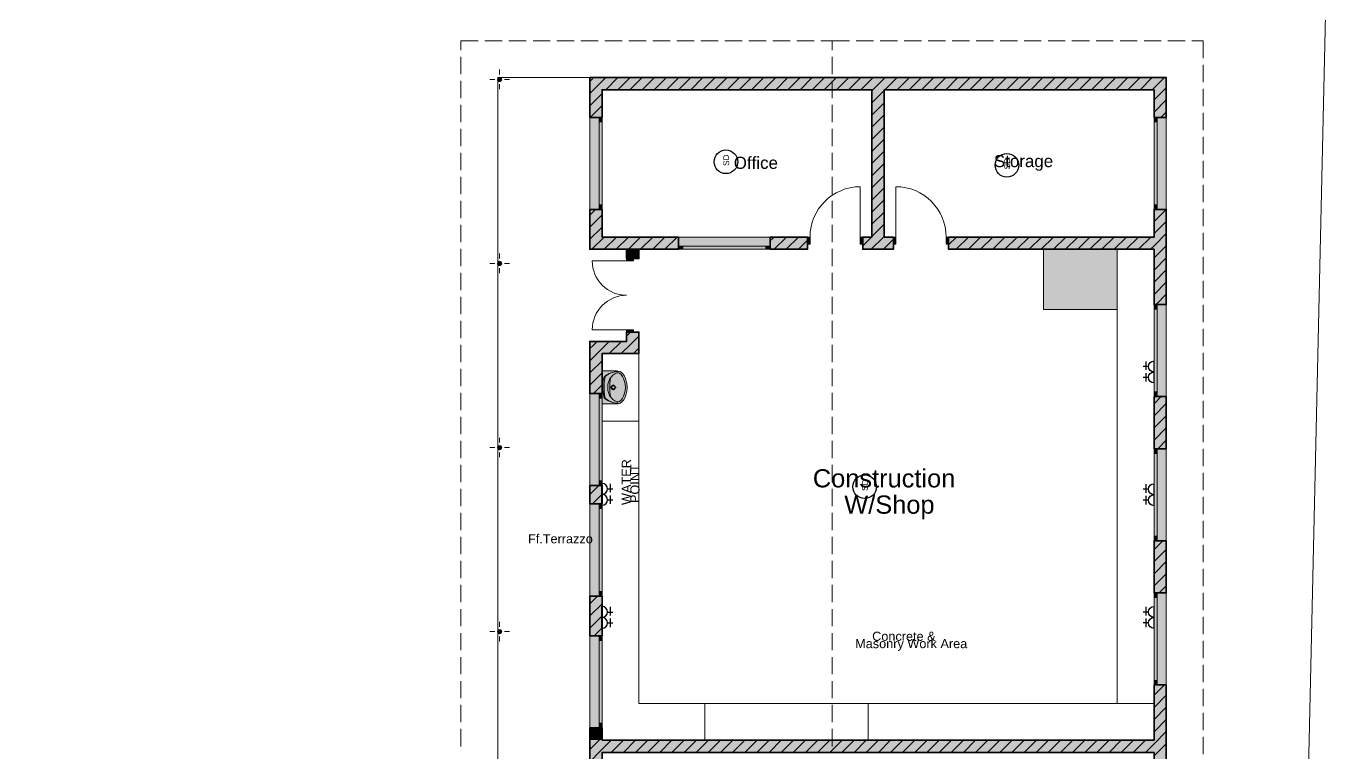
# Model space of a CAD drawing. Header units: millimetres. Extents: x -434067 to 834715, y -524312 to 693139.
# Drawn here: x 222497 to 243894, y 284863 to 296702 of the extents above; entities that cross this region are included whole.
import ezdxf

# ---------------------------------------------------------------- set-up
doc = ezdxf.new("R2010")
doc.units = ezdxf.units.MM
doc.layers.get('0').update_dxf_attribs({"color": 120})
doc.layers.add('Labels', color=7, linetype='Continuous')
doc.layers.add('PDF_2D Drafting - General', color=7, linetype='Continuous')
for name, color, linetype, true_color in [('PDF_Geometry', 7, 'Continuous', 0xff6600), ('PDF_Interior$-$Furniture$', 7, 'Continuous', 0x6a6a6a), ('PDF_Shell - Roof', 7, 'Continuous', 0xbf8080), ('PDF_Structural - Bearing', 7, 'Continuous', 0xffffff)]:
    doc.layers.add(name, color=color, linetype=linetype, true_color=true_color)
doc.styles.add('PDF Arial-BoldMT', font='arial.ttf')
doc.styles.add('PDF ArialMT', font='arial.ttf')
doc.styles.get("Standard").update_dxf_attribs({"font": 'arial.ttf'})

# ---------------------------------------------------------------- blocks, each defined once
blk = doc.blocks.new('SCKT')
at = {"layer": 'PDF_Geometry', "color": 1, "lineweight": 25}
for points in [[(-4, -604), (-4, 597)], [(298, 295), (594, 295)], [(446, 570), (446, 110)], [(298, -303), (594, -303)], [(399, -123), (399, -123)], [(446, -59), (446, -525)]]:
    blk.add_lwpolyline(points, dxfattribs=at)
blk.add_lwpolyline([(0, -598, 1), (0, 0, 1), (0, 598)], format="xyb", dxfattribs=at)
blk = doc.blocks.new('SD')
blk.add_circle((-8, 5), 100)
at = {"insert": (-43, 28), "char_height": 50, "attachment_point": 1}
blk.add_mtext_dynamic_manual_height_columns('SD', width=168.26, gutter_width=12.5, heights=[2.5], dxfattribs=at)

msp = doc.modelspace()

# ---------------------------------------------------------------- hatches: boundary and pattern name
at = {"layer": 'PDF_Interior$-$Furniture$', "true_color": 0xffffff, "transparency": 33554559}
msp.add_hatch(color=7, dxfattribs=at).paths.add_polyline_path([(232112, 291087), (231884, 291087), (231884, 290547), (232112, 290547), (232128, 290547), (232144, 290549), (232160, 290553), (232175, 290559), (232189, 290567), (232202, 290576), (232215, 290586), (232225, 290598), (232238, 290616), (232249, 290634), (232257, 290653), (232266, 290673), (232272, 290693), (232279, 290714), (232284, 290735), (232288, 290756), (232291, 290777), (232293, 290798), (232294, 290817), (232293, 290836), (232291, 290857), (232288, 290878), (232284, 290899), (232279, 290920), (232274, 290938), (232266, 290961), (232257, 290981), (232249, 291000), (232238, 291018), (232225, 291036), (232215, 291048), (232202, 291058), (232189, 291067), (232175, 291075), (232160, 291081), (232144, 291085), (232128, 291087), (232120, 291087)])
at = {"layer": 'PDF_Structural - Bearing', "true_color": 0xdad1ae, "transparency": 33554559}
for points in [[(230184, 295836), (230193, 295858), (230214, 295866), (230235, 295858), (230244, 295836), (230235, 295815), (230214, 295806), (230193, 295815)], [(230184, 292837), (230193, 292858), (230214, 292867), (230235, 292858), (230244, 292837), (230235, 292816), (230214, 292807), (230193, 292816)], [(230184, 289837), (230193, 289858), (230214, 289867), (230235, 289858), (230244, 289837), (230235, 289816), (230214, 289807), (230193, 289816)], [(230184, 286837), (230193, 286859), (230214, 286867), (230235, 286859), (230244, 286837), (230235, 286816), (230214, 286807), (230193, 286816)]]:
    msp.add_hatch(color=9, dxfattribs=at).paths.add_polyline_path(points)
at = {"layer": 'PDF_Structural - Bearing', "transparency": 33554559}
for color, points in [(7, [(231884, 295666), (231884, 295216), (231834, 295216), (231684, 295216), (231684, 295866)]), (7, [(241083, 295866), (241083, 295216), (240933, 295216), (240883, 295216), (240883, 295666)]), (256, [(231884, 293717), (231834, 293717), (231684, 293717), (231684, 295216), (231834, 295216), (231884, 295216)]), (256, [(240883, 293717), (240883, 295216), (240933, 295216), (241083, 295216), (241083, 293717), (240933, 293717)]), (7, [(231684, 293067), (231684, 293717), (231834, 293717), (231884, 293717), (231884, 293267)]), (7, [(240883, 292167), (240883, 293717), (240933, 293717), (241083, 293717), (241083, 292167), (240933, 292167)]), (7, [(231684, 293067), (231884, 293267), (233128, 293267), (233128, 293117), (233128, 293067)]), (256, [(233128, 293067), (233128, 293117), (233128, 293267), (234627, 293267), (234627, 293117), (234627, 293067)]), (7, [(234627, 293117), (234627, 293267), (235234, 293267), (235234, 293152), (235234, 293067), (234627, 293067)]), (7, [(236133, 293267), (236633, 293267), (236633, 293152), (236633, 293067), (236133, 293067), (236133, 293152)]), (7, [(237533, 293267), (240883, 293267), (240883, 293067), (237533, 293067), (237533, 293152)]), (7, [(232484, 293067), (232484, 292917), (232399, 292917), (232284, 292917), (232284, 293067)]), (256, [(240883, 290667), (240883, 292167), (240933, 292167), (241083, 292167), (241083, 290667), (240933, 290667)]), (7, [(232399, 291717), (232484, 291717), (232484, 291367), (232284, 291567), (232284, 291717)]), (7, [(231884, 291367), (231884, 290717), (231834, 290717), (231684, 290717), (231684, 291567)]), (256, [(231884, 289217), (231834, 289217), (231684, 289217), (231684, 290717), (231834, 290717), (231884, 290717)]), (7, [(240883, 289817), (240883, 290667), (240933, 290667), (241083, 290667), (241083, 289817), (240933, 289817)]), (256, [(240883, 288317), (240883, 289817), (240933, 289817), (241083, 289817), (241083, 288317), (240933, 288317)]), (7, [(231834, 289217), (231884, 289217), (231884, 288917), (231834, 288917), (231684, 288917), (231684, 289217)]), (256, [(231884, 287417), (231834, 287417), (231684, 287417), (231684, 288917), (231834, 288917), (231884, 288917)]), (7, [(240883, 287467), (240883, 288317), (240933, 288317), (241083, 288317), (241083, 287467), (240933, 287467)]), (7, [(231834, 287417), (231884, 287417), (231884, 286767), (231834, 286767), (231684, 286767), (231684, 287417)]), (256, [(240883, 285967), (240883, 287467), (240933, 287467), (241083, 287467), (241083, 285967), (240933, 285967)]), (256, [(231884, 285268), (231834, 285268), (231684, 285268), (231684, 286767), (231834, 286767), (231884, 286767)]), (7, [(240883, 283968), (240883, 285967), (240933, 285967), (241083, 285967), (241083, 283968), (240933, 283968)]), (7, [(231684, 285068), (231684, 285268), (231834, 285268), (231884, 285268), (231884, 285068)]), (7, [(231884, 284868), (231884, 282518), (231834, 282518), (231684, 282518), (231684, 285068)])]:
    msp.add_hatch(color=color, dxfattribs=at).paths.add_polyline_path(points)

# ---------------------------------------------------------------- linework, layer by layer
at = {"layer": 'PDF_2D Drafting - General', "color": 8, "lineweight": 15, "true_color": 0x7f7f7f}
for points in [[(142093, 226003), (142712, 308394), (243894, 306536), (242082, 226003)], [(231684, 295866), (230184, 295866), (230184, 263470), (228984, 263470), (228984, 260670)], [(240283, 285667), (240283, 293067)], [(232485, 291367), (232485, 285667), (240883, 285667)], [(232485, 290267), (231885, 290267)], [(233559, 285667), (233559, 285068)], [(236223, 285068), (236223, 285667)]]:
    msp.add_lwpolyline(points, dxfattribs=at)
at = {"layer": 'PDF_Interior$-$Furniture$', "color": 104, "lineweight": 20, "true_color": 0x029e21}
msp.add_lwpolyline([(240283, 292087), (239083, 292087), (239083, 293067), (240283, 293067)], close=True, dxfattribs=at)
at = {"layer": 'PDF_Interior$-$Furniture$', "lineweight": 20}
for points in [[(232112, 291087), (231884, 291087), (231884, 290547), (232112, 290547)], [(231884, 290732), (231884, 290902)], [(232022, 290817), (232051, 290817)], [(232067, 290834), (232067, 290863)], [(232067, 290772), (232067, 290800)], [(232084, 290817), (232113, 290817)]]:
    msp.add_lwpolyline(points, dxfattribs=at)
for points in [[(231895, 290812, 0.05598), (231912, 290662, 0.170019), (231927, 290638, 0.172966), (232144, 290561, -0.182436), (231942, 290637, -0.177971), (231927, 290665, -0.033286), (231916, 290817, -0.032504), (231927, 290969, -0.177312), (231942, 290997, -0.183139), (232142, 291073, 0.17315), (231927, 290996, 0.163784), (231911, 290971, 0.054738), (231895, 290823)], [(232126, 291054, 0.15699), (232013, 290960, 0.136829), (231978, 290836, 0.018208), (231979, 290817, 0.018208), (231978, 290798, 0.136828), (232013, 290674, 0.15699), (232126, 290580)], [(232118, 290547, 0.227503), (232225, 290598, 0.049742), (232249, 290634, 0.097126), (232293, 290798, 0.018673), (232294, 290817, 0.018671), (232293, 290836, 0.097124), (232249, 291000, 0.049721), (232225, 291036, 0.227505), (232118, 291087)], [(232132, 290580, 0.218102), (232193, 290608, 0.129576), (232255, 290743, 0.060415), (232264, 290817, 0.060418), (232255, 290891, 0.129569), (232193, 291026, 0.218079), (232132, 291054)], [(232021, 290968, 0.039067), (232010, 290817, 0.038244), (232021, 290666)]]:
    msp.add_lwpolyline(points, format="xyb", dxfattribs=at)
for radius in [34.8, 25.1]:
    msp.add_circle((232067, 290817), radius, dxfattribs=at)
for points in [[(232112, 291087), (232114, 291087), (232116, 291087), (232118, 291087)], [(232126, 291054), (232128, 291054), (232130, 291054), (232132, 291054)], [(232142, 291073), (232144, 291073), (232146, 291073), (232147, 291073)], [(232144, 291073), (232145, 291073), (232146, 291073), (232147, 291073)], [(231895, 290817), (231895, 290819), (231895, 290821), (231895, 290823)], [(231895, 290812), (231895, 290814), (231895, 290815), (231895, 290817)], [(232132, 290580), (232130, 290580), (232128, 290580), (232126, 290580)], [(232118, 290547), (232116, 290547), (232114, 290547), (232112, 290547)], [(232148, 290561), (232146, 290561), (232144, 290561), (232142, 290561)], [(232148, 290561), (232146, 290561), (232145, 290561), (232144, 290561)]]:
    msp.add_open_spline(points, degree=3, dxfattribs=at)
at = {"layer": 'PDF_Interior$-$Furniture$', "color": 7, "lineweight": 0, "true_color": 0xffffff, "transparency": 33554559}
msp.add_solid([(240283, 292087), (239083, 292087), (240283, 293067), (239083, 293067)], dxfattribs=at)
at = {"layer": 'PDF_Shell - Roof', "lineweight": 13}
for points in [[(229584, 296311), (229584, 296466), (229866, 296466)], [(229975, 296466), (230257, 296466)], [(230366, 296466), (230649, 296466)], [(230758, 296466), (231040, 296466)], [(231149, 296466), (231431, 296466)], [(231540, 296466), (231822, 296466)], [(231931, 296466), (232213, 296466)], [(232322, 296466), (232605, 296466)], [(232714, 296466), (232996, 296466)], [(233105, 296466), (233387, 296466)], [(233496, 296466), (233778, 296466)], [(233887, 296466), (234169, 296466)], [(234278, 296466), (234560, 296466)], [(234670, 296466), (234952, 296466)], [(235061, 296466), (235343, 296466)], [(235634, 296311), (235634, 296466), (235452, 296466)], [(235634, 296466), (235916, 296466)], [(236025, 296466), (236307, 296466)], [(236416, 296466), (236698, 296466)], [(236807, 296466), (237089, 296466)], [(237198, 296466), (237481, 296466)], [(237590, 296466), (237872, 296466)], [(237981, 296466), (238263, 296466)], [(238372, 296466), (238654, 296466)], [(238763, 296466), (239045, 296466)], [(239154, 296466), (239436, 296466)], [(239545, 296466), (239828, 296466)], [(239937, 296466), (240219, 296466)], [(240328, 296466), (240610, 296466)], [(240719, 296466), (241001, 296466)], [(241110, 296466), (241392, 296466)], [(241501, 296466), (241683, 296466), (241683, 296184)], [(229584, 295920), (229584, 296203)], [(235634, 295920), (235634, 296203)], [(241683, 296075), (241683, 295793)], [(229584, 295529), (229584, 295811)], [(235634, 295529), (235634, 295811)], [(241683, 295684), (241683, 295402)], [(229584, 295138), (229584, 295420)], [(235634, 295138), (235634, 295420)], [(241683, 295293), (241683, 295011)], [(229584, 294747), (229584, 295029)], [(235634, 294747), (235634, 295029)], [(241683, 294902), (241683, 294619)], [(229584, 294356), (229584, 294638)], [(235634, 294356), (235634, 294638)], [(241683, 294511), (241683, 294228)], [(229584, 293964), (229584, 294247)], [(235634, 293964), (235634, 294247)], [(241683, 294119), (241683, 293837)], [(229584, 293573), (229584, 293855)], [(235634, 293573), (235634, 293855)], [(241683, 293728), (241683, 293446)], [(229584, 293182), (229584, 293464)], [(235634, 293182), (235634, 293464)], [(241683, 293337), (241683, 293055)], [(229584, 292791), (229584, 293073)], [(235634, 292791), (235634, 293073)], [(241683, 292946), (241683, 292664)], [(229584, 292400), (229584, 292682)], [(235634, 292400), (235634, 292682)], [(241683, 292555), (241683, 292272)], [(229584, 292008), (229584, 292291)], [(235634, 292008), (235634, 292291)], [(241683, 292163), (241683, 291881)], [(229584, 291617), (229584, 291900)], [(235634, 291617), (235634, 291900)], [(241683, 291772), (241683, 291490)], [(229584, 291226), (229584, 291508)], [(235634, 291226), (235634, 291508)], [(241683, 291381), (241683, 291099)], [(229584, 290835), (229584, 291117)], [(235634, 290835), (235634, 291117)], [(241683, 290990), (241683, 290708)], [(229584, 290444), (229584, 290726)], [(235634, 290444), (235634, 290726)], [(241683, 290599), (241683, 290317)], [(229584, 290053), (229584, 290335)], [(235634, 290053), (235634, 290335)], [(241683, 290208), (241683, 289925)], [(229584, 289661), (229584, 289944)], [(235634, 289661), (235634, 289944)], [(241683, 289816), (241683, 289534)], [(229584, 289270), (229584, 289553)], [(235634, 289270), (235634, 289553)], [(241683, 289425), (241683, 289143)], [(229584, 288879), (229584, 289161)], [(235634, 288879), (235634, 289161)], [(241683, 289034), (241683, 288752)], [(229584, 288488), (229584, 288770)], [(235634, 288488), (235634, 288770)], [(241683, 288643), (241683, 288361)], [(229584, 288097), (229584, 288379)], [(235634, 288097), (235634, 288379)], [(241683, 288252), (241683, 287969)], [(229584, 287706), (229584, 287988)], [(235634, 287706), (235634, 287988)], [(241683, 287860), (241683, 287578)], [(229584, 287314), (229584, 287597)], [(235634, 287314), (235634, 287597)], [(241683, 287469), (241683, 287187)], [(229584, 286923), (229584, 287205)], [(235634, 286923), (235634, 287205)], [(241683, 287078), (241683, 286796)], [(229584, 286532), (229584, 286814)], [(235634, 286532), (235634, 286814)], [(241683, 286687), (241683, 286405)], [(229584, 286141), (229584, 286423)], [(235634, 286141), (235634, 286423)], [(241683, 286296), (241683, 286014)], [(229584, 285750), (229584, 286032)], [(235634, 285750), (235634, 286032)], [(241683, 285905), (241683, 285622)], [(229584, 285359), (229584, 285641)], [(235634, 285359), (235634, 285641)], [(241683, 285513), (241683, 285231)], [(229584, 284967), (229584, 285250)], [(235634, 284967), (235634, 285250)], [(241683, 285122), (241683, 284840)]]:
    msp.add_lwpolyline(points, dxfattribs=at)
at = {"layer": 'PDF_Structural - Bearing', "color": 1, "lineweight": 0}
for points in [[(230214, 295916), (230214, 295996)], [(230134, 295836), (230054, 295836)], [(230214, 295836), (230214, 295836)], [(230214, 295756), (230214, 295676)], [(230294, 295836), (230374, 295836)], [(230214, 292917), (230214, 292997)], [(230134, 292837), (230054, 292837)], [(230214, 292837), (230214, 292837)], [(230214, 292757), (230214, 292677)], [(230294, 292837), (230374, 292837)], [(230214, 289917), (230214, 289997)], [(230134, 289837), (230054, 289837)], [(230214, 289837), (230214, 289837)], [(230214, 289757), (230214, 289677)], [(230294, 289837), (230374, 289837)], [(230214, 286917), (230214, 286997)], [(230134, 286837), (230054, 286837)], [(230214, 286837), (230214, 286837)], [(230214, 286757), (230214, 286677)], [(230294, 286837), (230374, 286837)]]:
    msp.add_lwpolyline(points, dxfattribs=at)
at = {"layer": 'PDF_Structural - Bearing', "color": 14, "lineweight": 35, "true_color": 0xa80f02}
for points in [[(230214, 295866, 0.412295), (230184, 295836, 0.414257), (230214, 295806, 0.414308), (230244, 295836, 0.412347)], [(230214, 292867, 0.412288), (230184, 292837, 0.41425), (230214, 292807, 0.414302), (230244, 292837, 0.41234)], [(230214, 289867, 0.412288), (230184, 289837, 0.412271), (230214, 289807, 0.412323), (230244, 289837, 0.41234)], [(230214, 286867, 0.412287), (230184, 286837, 0.412286), (230214, 286807, 0.412338), (230244, 286837, 0.412339)]]:
    msp.add_lwpolyline(points, format="xyb", close=True, dxfattribs=at)
at = {"layer": 'PDF_Structural - Bearing', "lineweight": 0}
for points in [[(231945, 295866), (231815, 295736), (231684, 295605)], [(231747, 295866), (231716, 295835), (231684, 295803)], [(232143, 295866), (231943, 295666)], [(232341, 295866), (232141, 295666)], [(232539, 295866), (232339, 295666)], [(232737, 295866), (232537, 295666)], [(232935, 295866), (232735, 295666)], [(233133, 295866), (232933, 295666)], [(233331, 295866), (233131, 295666)], [(233529, 295866), (233329, 295666)], [(233727, 295866), (233527, 295666)], [(233925, 295866), (233725, 295666)], [(234123, 295866), (233923, 295666)], [(234321, 295866), (234121, 295666)], [(234519, 295866), (234319, 295666)], [(234717, 295866), (234517, 295666)], [(234915, 295866), (234715, 295666)], [(235113, 295866), (234913, 295666)], [(235311, 295866), (235111, 295666)], [(235509, 295866), (235309, 295666)], [(235707, 295866), (235507, 295666)], [(235905, 295866), (235705, 295666)], [(236103, 295866), (235903, 295666)], [(236301, 295866), (236101, 295666)], [(236499, 295866), (236298, 295666), (236283, 295651)], [(236696, 295866), (236496, 295666)], [(236894, 295866), (236694, 295666)], [(237092, 295866), (236893, 295666)], [(237290, 295866), (237090, 295666)], [(237488, 295866), (237288, 295666)], [(237686, 295866), (237486, 295666)], [(237884, 295866), (237684, 295666)], [(238082, 295866), (237882, 295666)], [(238280, 295866), (238080, 295666)], [(238478, 295866), (238278, 295666)], [(238676, 295866), (238476, 295666)], [(238874, 295866), (238674, 295666)], [(239072, 295866), (238872, 295666)], [(239270, 295866), (239070, 295666)], [(239468, 295866), (239268, 295666)], [(239666, 295866), (239466, 295666)], [(239864, 295866), (239664, 295666)], [(240062, 295866), (239862, 295666)], [(240260, 295866), (240060, 295666)], [(240458, 295866), (240258, 295666)], [(240656, 295866), (240456, 295666)], [(240854, 295866), (240654, 295666)], [(241052, 295866), (240852, 295666)], [(231884, 295607), (231684, 295407)], [(236283, 295453), (236483, 295653)], [(241083, 295700), (240883, 295500)], [(241083, 295502), (240883, 295302)], [(231884, 295409), (231691, 295216)], [(236283, 295255), (236483, 295455)], [(241083, 295304), (240996, 295216)], [(236283, 295057), (236483, 295257)], [(236283, 294859), (236483, 295059)], [(236283, 294661), (236483, 294861)], [(236283, 294464), (236483, 294664)], [(236283, 294266), (236483, 294466)], [(236283, 294068), (236483, 294268)], [(236283, 293870), (236483, 294070)], [(236283, 293672), (236483, 293872)], [(231775, 293717), (231684, 293625)], [(231884, 293628), (231684, 293428)], [(236283, 293474), (236483, 293674)], [(241080, 293717), (240883, 293520)], [(231884, 293430), (231684, 293230)], [(236283, 293276), (236483, 293476)], [(241083, 293522), (240883, 293322)], [(231919, 293267), (231719, 293067)], [(232117, 293267), (231917, 293067)], [(232315, 293267), (232115, 293067)], [(232513, 293267), (232313, 293067)], [(232711, 293267), (232511, 293067)], [(232909, 293267), (232709, 293067)], [(233107, 293267), (232907, 293067)], [(234691, 293267), (234627, 293203)], [(234889, 293267), (234689, 293067)], [(235087, 293267), (234887, 293067)], [(235234, 293216), (235085, 293067)], [(236274, 293267), (236133, 293126)], [(236483, 293278), (236472, 293267), (236272, 293067)], [(236633, 293230), (236470, 293067)], [(237660, 293267), (237533, 293140)], [(237858, 293267), (237658, 293067)], [(238056, 293267), (237856, 293067)], [(238254, 293267), (238054, 293067)], [(238452, 293267), (238252, 293067)], [(238650, 293267), (238450, 293067)], [(238848, 293267), (238648, 293067)], [(239046, 293267), (238846, 293067)], [(239244, 293267), (239044, 293067)], [(239442, 293267), (239242, 293067)], [(239640, 293267), (239440, 293067)], [(239838, 293267), (239638, 293067)], [(240036, 293267), (239836, 293067)], [(240234, 293267), (240034, 293067)], [(240432, 293267), (240232, 293067)], [(240630, 293267), (240430, 293067)], [(240828, 293267), (240628, 293067)], [(241083, 293324), (240883, 293124), (240826, 293067)], [(232313, 293067), (232284, 293038)], [(232484, 293040), (232361, 292917)], [(233128, 293089), (233105, 293067)], [(241083, 293126), (240883, 292926)], [(241083, 292928), (240883, 292728)], [(241083, 292730), (240883, 292530)], [(241083, 292532), (240883, 292332)], [(241083, 292334), (240916, 292167)], [(232349, 291717), (232284, 291652)], [(232484, 291654), (232340, 291510)], [(232001, 291567), (231843, 291408), (231684, 291250)], [(231803, 291567), (231743, 291507), (231684, 291448)], [(232199, 291567), (231999, 291367)], [(232340, 291510), (232197, 291367)], [(232484, 291456), (232439, 291411)], [(231884, 291252), (231684, 291052)], [(232439, 291411), (232395, 291367)], [(231884, 291054), (231684, 290854)], [(231884, 290856), (231745, 290717)], [(241000, 290667), (240883, 290551)], [(241083, 290553), (240883, 290353)], [(241083, 290355), (240883, 290155)], [(241083, 290157), (240883, 289957)], [(241083, 289959), (240942, 289817)], [(231829, 289217), (231684, 289072)], [(231884, 289074), (231727, 288917)], [(241025, 288317), (240883, 288175)], [(241083, 288177), (240883, 287977)], [(241083, 287979), (240883, 287779)], [(241083, 287781), (240883, 287581)], [(241083, 287583), (240967, 287467)], [(231811, 287417), (231684, 287290)], [(231884, 287292), (231684, 287092)], [(231884, 287095), (231684, 286895)], [(231884, 286897), (231755, 286767)], [(241051, 285967), (240883, 285799)], [(241083, 285801), (240883, 285601)], [(241083, 285603), (240883, 285403)], [(231839, 285268), (231684, 285113)], [(241083, 285406), (240883, 285206)], [(231884, 285115), (231837, 285068), (231760, 284991), (231684, 284915)], [(232035, 285068), (231859, 284892), (231684, 284717)], [(232233, 285068), (232033, 284868)], [(232431, 285068), (232231, 284868)], [(232629, 285068), (232429, 284868)], [(232826, 285068), (232626, 284868)], [(233024, 285068), (232825, 284868)], [(233223, 285068), (233023, 284868)], [(233421, 285068), (233221, 284868)], [(233618, 285068), (233418, 284868)], [(233816, 285068), (233616, 284868)], [(234014, 285068), (233814, 284868)], [(234212, 285068), (234012, 284868)], [(234410, 285068), (234210, 284868)], [(234608, 285068), (234408, 284868)], [(234806, 285068), (234606, 284868)], [(235004, 285068), (234804, 284868)], [(235202, 285068), (235002, 284868)], [(235400, 285068), (235200, 284868)], [(235598, 285068), (235398, 284868)], [(235796, 285068), (235596, 284868)], [(235994, 285068), (235794, 284868)], [(236192, 285068), (235992, 284868)], [(236390, 285068), (236190, 284868)], [(236588, 285068), (236388, 284868)], [(236786, 285068), (236586, 284868)], [(236984, 285068), (236784, 284868)], [(237182, 285068), (236982, 284868)], [(237380, 285068), (237180, 284868)], [(237578, 285068), (237378, 284868)], [(237776, 285068), (237576, 284868)], [(237974, 285068), (237774, 284868)], [(238172, 285068), (237972, 284868)], [(238370, 285068), (238170, 284868)], [(238568, 285068), (238368, 284868)], [(238766, 285068), (238566, 284868)], [(238964, 285068), (238764, 284868)], [(239162, 285068), (238962, 284868)], [(239359, 285068), (239159, 284868)], [(239557, 285068), (239357, 284868)], [(239755, 285068), (239555, 284868)], [(239953, 285068), (239753, 284868)], [(240151, 285068), (239951, 284868)], [(240349, 285068), (240149, 284868)], [(240547, 285068), (240347, 284868)], [(240745, 285068), (240545, 284868)], [(241083, 285208), (240883, 285008), (240743, 284868)], [(241083, 285010), (240883, 284810)]]:
    msp.add_lwpolyline(points, dxfattribs=at)
at = {"layer": 'PDF_Structural - Bearing', "color": 7, "lineweight": 35}
for points in [[(231884, 295216), (231834, 295216), (231684, 295216), (231684, 295866), (241083, 295866), (241083, 295216), (240933, 295216), (240883, 295216), (240883, 295666), (236483, 295666), (236483, 293267), (236633, 293267), (236633, 293152), (236633, 293067), (236596, 293067), (236633, 293067)], [(236133, 293267), (236133, 293152), (236133, 293267), (236171, 293267), (236133, 293267), (236283, 293267), (236283, 295666), (231884, 295666), (231884, 295216), (231834, 295216)], [(240883, 295216), (240933, 295216)], [(231884, 293717), (231834, 293717)], [(237533, 293267), (237533, 293152), (237533, 293067), (237533, 293152), (237533, 293267), (237570, 293267), (237533, 293267), (240883, 293267), (240883, 293717), (240933, 293717), (241083, 293717), (241083, 292167), (240933, 292167), (240883, 292167), (240883, 293067), (237533, 293067), (237570, 293067), (237533, 293067)], [(240883, 293717), (240933, 293717)], [(235234, 293267), (235234, 293152), (235234, 293267), (235197, 293267), (235234, 293267), (234627, 293267), (234627, 293117), (234627, 293067), (235234, 293067), (235234, 293152), (235234, 293067), (235197, 293067), (235234, 293067)], [(236133, 293067), (236133, 293152), (236133, 293067), (236171, 293067), (236133, 293067), (236633, 293067), (236633, 293152), (236633, 293267), (236596, 293267), (236633, 293267)], [(232484, 292917), (232399, 292917), (232484, 292917), (232484, 292954), (232484, 292917), (232484, 293067), (232284, 293067), (232284, 292917), (232399, 292917), (232284, 292917), (232284, 292954), (232284, 292917)], [(233128, 293067), (233128, 293117)], [(234627, 293067), (234627, 293117)], [(240883, 292167), (240933, 292167)], [(232284, 291717), (232284, 291680), (232284, 291717), (232284, 291567), (231684, 291567), (231684, 290717), (231834, 290717), (231884, 290717)], [(231834, 290717), (231884, 290717), (231884, 291367), (232484, 291367), (232484, 291717), (232484, 291680), (232484, 291717), (232399, 291717), (232284, 291717), (232399, 291717), (232484, 291717)], [(240883, 290667), (240933, 290667)], [(240883, 289817), (240933, 289817)], [(231884, 289217), (231834, 289217)], [(231884, 288917), (231834, 288917)], [(240883, 288317), (240933, 288317)], [(231884, 287417), (231834, 287417)], [(240883, 287467), (240933, 287467)], [(231884, 286767), (231834, 286767)], [(231834, 285268), (231884, 285268), (231884, 285068), (240883, 285068), (240883, 285967), (240933, 285967), (241083, 285967), (241083, 283968), (240933, 283968), (240883, 283968), (240883, 284868), (231884, 284868), (231884, 282518), (231834, 282518)], [(240883, 285967), (240933, 285967)], [(231884, 282518), (231834, 282518), (231684, 282518), (231684, 285068), (231684, 285268), (231834, 285268), (231884, 285268)]]:
    msp.add_lwpolyline(points, dxfattribs=at)
at = {"layer": 'PDF_Structural - Bearing', "color": 30, "lineweight": 18, "true_color": 0xff6600}
for points in [[(231684, 295216), (231684, 293717)], [(231834, 293792), (231834, 295142)], [(231884, 295216), (231884, 293717)], [(231884, 295142), (231884, 293792)], [(240883, 295216), (240883, 293717)], [(240883, 295142), (240883, 293792)], [(240933, 293792), (240933, 295142)], [(241083, 295216), (241083, 293717)], [(234627, 293267), (233128, 293267)], [(234627, 293067), (233128, 293067)], [(233203, 293117), (234552, 293117)], [(234552, 293067), (233203, 293067)], [(240883, 292167), (240883, 290667)], [(240883, 292092), (240883, 290742)], [(240933, 290742), (240933, 292092)], [(241083, 292167), (241083, 290667)], [(231684, 290717), (231684, 289217)], [(231834, 289292), (231834, 290642)], [(231884, 290717), (231884, 289217)], [(231884, 290642), (231884, 289292)], [(240883, 289817), (240883, 288317)], [(240883, 289742), (240883, 288392)], [(240933, 288392), (240933, 289742)], [(241083, 289817), (241083, 288317)], [(231684, 288917), (231684, 287417)], [(231884, 288917), (231884, 287417)], [(231834, 287492), (231834, 288842)], [(231884, 288842), (231884, 287492)], [(240883, 287467), (240883, 285967)], [(240883, 287392), (240883, 286042)], [(240933, 286042), (240933, 287392)], [(241083, 287467), (241083, 285967)], [(231684, 286767), (231684, 285268)], [(231884, 286767), (231884, 285268)], [(231834, 285343), (231834, 286692)], [(231884, 286692), (231884, 285343)]]:
    msp.add_lwpolyline(points, dxfattribs=at)
at = {"layer": 'PDF_Structural - Bearing', "color": 30, "lineweight": 20, "true_color": 0xff6600}
for points in [[(231884, 295216), (231884, 295142), (231834, 295142), (231834, 295216)], [(240883, 295216), (240883, 295142), (240933, 295142), (240933, 295216)], [(231834, 293717), (231834, 293792), (231884, 293792), (231884, 293717)], [(240933, 293717), (240933, 293792), (240883, 293792), (240883, 293717)], [(233128, 293117), (233203, 293117), (233203, 293067), (233128, 293067)], [(234627, 293067), (234552, 293067), (234552, 293117), (234627, 293117)], [(240883, 292167), (240883, 292092), (240933, 292092), (240933, 292167)], [(231884, 290717), (231884, 290642), (231834, 290642), (231834, 290717)], [(240933, 290667), (240933, 290742), (240883, 290742), (240883, 290667)], [(240883, 289817), (240883, 289742), (240933, 289742), (240933, 289817)], [(231834, 289217), (231834, 289292), (231884, 289292), (231884, 289217)], [(231884, 288917), (231884, 288842), (231834, 288842), (231834, 288917)], [(240933, 288317), (240933, 288392), (240883, 288392), (240883, 288317)], [(231834, 287417), (231834, 287492), (231884, 287492), (231884, 287417)], [(240883, 287467), (240883, 287392), (240933, 287392), (240933, 287467)], [(231884, 286767), (231884, 286692), (231834, 286692), (231834, 286767)], [(240933, 285967), (240933, 286042), (240883, 286042), (240883, 285967)], [(231834, 285268), (231834, 285343), (231884, 285343), (231884, 285268)]]:
    msp.add_lwpolyline(points, dxfattribs=at)
at = {"layer": 'PDF_Structural - Bearing', "color": 30, "lineweight": 18, "true_color": 0xff6600}
for points in [[(236093, 293267), (236093, 294087, 0.414192), (235274, 293267)], [(236673, 293267), (236673, 294087, -0.414192), (237493, 293267)], [(232284, 292877), (231724, 292877, 0.41428), (232284, 292317, 0.41428), (231724, 291757), (232284, 291757)]]:
    msp.add_lwpolyline(points, format="xyb", dxfattribs=at)
at = {"layer": 'PDF_Structural - Bearing', "color": 7, "lineweight": 35}
for points in [[(231684, 293717), (231684, 293067), (233128, 293067), (233128, 293117), (233128, 293267), (231884, 293267), (231884, 293717), (231834, 293717)], [(241083, 289817), (240933, 289817), (240883, 289817), (240883, 290667), (240933, 290667), (241083, 290667)], [(231684, 288917), (231834, 288917), (231884, 288917), (231884, 289217), (231834, 289217), (231684, 289217)], [(241083, 288317), (240933, 288317), (240883, 288317), (240883, 287467), (240933, 287467), (241083, 287467)], [(231684, 286767), (231834, 286767), (231884, 286767), (231884, 287417), (231834, 287417), (231684, 287417)]]:
    msp.add_lwpolyline(points, close=True, dxfattribs=at)
at = {"layer": 'PDF_Structural - Bearing', "color": 30, "lineweight": 20, "true_color": 0xff6600}
for points in [[(235234, 293152), (235274, 293152), (235274, 293267), (235234, 293267)], [(236133, 293267), (236093, 293267), (236093, 293152), (236133, 293152)], [(236633, 293267), (236673, 293267), (236673, 293152), (236633, 293152)], [(237533, 293152), (237493, 293152), (237493, 293267), (237533, 293267)], [(232284, 292917), (232284, 292877), (232399, 292877), (232399, 292917)], [(232399, 291717), (232399, 291757), (232284, 291757), (232284, 291717)]]:
    msp.add_lwpolyline(points, close=True, dxfattribs=at)
at = {"layer": 'PDF_Structural - Bearing', "color": 7, "lineweight": 0, "transparency": 33554559}
for points in [[(231884, 295666), (231684, 295866), (240883, 295666), (241083, 295866)], [(236283, 295666), (236483, 295666), (236283, 293267), (236483, 293267)], [(231884, 291367), (231684, 291567), (232484, 291367), (232284, 291567)], [(231884, 284868), (231684, 285068), (240883, 284868), (240883, 285068)]]:
    msp.add_solid(points, dxfattribs=at)
at = {"layer": 'PDF_Structural - Bearing', "lineweight": 0, "transparency": 33554559}
for points in [[(231884, 295216), (231834, 295216), (231884, 295142), (231834, 295142)], [(231884, 295142), (231834, 295142), (231884, 293792), (231834, 293792)], [(240883, 295216), (240883, 295142), (240933, 295216), (240933, 295142)], [(240883, 295142), (240883, 293792), (240933, 295142), (240933, 293792)], [(231834, 293717), (231884, 293717), (231834, 293792), (231884, 293792)], [(240933, 293717), (240933, 293792), (240883, 293717), (240883, 293792)], [(235234, 293152), (235274, 293152), (235234, 293267), (235274, 293267)], [(236133, 293267), (236093, 293267), (236133, 293152), (236093, 293152)], [(236633, 293267), (236633, 293152), (236673, 293267), (236673, 293152)], [(237533, 293152), (237533, 293267), (237493, 293152), (237493, 293267)], [(233128, 293117), (233128, 293067), (233203, 293117), (233203, 293067)], [(234552, 293067), (234552, 293117), (233203, 293067), (233203, 293117)], [(234627, 293067), (234627, 293117), (234552, 293067), (234552, 293117)], [(232284, 292917), (232284, 292877), (232399, 292917), (232399, 292877)], [(240883, 292167), (240883, 292092), (240933, 292167), (240933, 292092)], [(240883, 292092), (240883, 290742), (240933, 292092), (240933, 290742)], [(232399, 291717), (232399, 291757), (232284, 291717), (232284, 291757)], [(231884, 290717), (231834, 290717), (231884, 290642), (231834, 290642)], [(231884, 290642), (231834, 290642), (231884, 289292), (231834, 289292)], [(240933, 290667), (240933, 290742), (240883, 290667), (240883, 290742)], [(240883, 289817), (240883, 289742), (240933, 289817), (240933, 289742)], [(240883, 289742), (240883, 288392), (240933, 289742), (240933, 288392)], [(231834, 289217), (231884, 289217), (231834, 289292), (231884, 289292)], [(231884, 288917), (231834, 288917), (231884, 288842), (231834, 288842)], [(231884, 288842), (231834, 288842), (231884, 287492), (231834, 287492)], [(240933, 288317), (240933, 288392), (240883, 288317), (240883, 288392)], [(231834, 287417), (231884, 287417), (231834, 287492), (231884, 287492)], [(240883, 287467), (240883, 287392), (240933, 287467), (240933, 287392)], [(240883, 287392), (240883, 286042), (240933, 287392), (240933, 286042)], [(231884, 286767), (231834, 286767), (231884, 286692), (231834, 286692)], [(231884, 286692), (231834, 286692), (231884, 285343), (231834, 285343)], [(240933, 285967), (240933, 286042), (240883, 285967), (240883, 286042)], [(231834, 285268), (231884, 285268), (231834, 285343), (231884, 285343)]]:
    msp.add_solid(points, dxfattribs=at)

# ---------------------------------------------------------------- block references
at = {"color": 4, "xscale": 1.926189996179171, "yscale": 1.926189996179171, "zscale": 1.926189996179171, "rotation": 90}
for p in [(233913, 294508), (238494, 294452), (236175, 289213)]:
    msp.add_blockref('SD', p, dxfattribs=at)
at = {"yscale": 0.2994753918806968, "zscale": 0.2994753918806968}
for p, xscale in [((240882, 291068), -0.2994753918806968), ((231884, 289074), 0.2994753918806968), ((240882, 289068), -0.2994753918806968), ((231884, 287068), 0.2994753918806968), ((240882, 287068), -0.2994753918806968)]:
    msp.add_blockref('SCKT', p, dxfattribs=dict(at, xscale=xscale))

# ---------------------------------------------------------------- texts
at = {"layer": 'Labels', "color": 7, "attachment_point": 4}
for s, insert, char_height, style in [('Office', (234031, 294475), 197.5, 'PDF ArialMT'), ('Storage', (238272, 294475), 197.5, 'PDF ArialMT'), ('Construction', (235320, 289333), 296.2, 'PDF Arial-BoldMT'), ('W/Shop', (235833, 288862), 296.2, 'PDF Arial-BoldMT'), ('Ff.Terrazzo', (230676, 288349), 148.1, 'PDF ArialMT'), ('Concrete &', (236287, 286760), 148.1, 'PDF ArialMT'), ('Masonry Work Area', (236010, 286619), 148.1, 'PDF ArialMT')]:
    msp.add_mtext(s, dxfattribs=dict(at, insert=insert, char_height=char_height, style=style))
at = {"layer": 'Labels', "color": 7, "char_height": 148.1, "attachment_point": 4, "rotation": 90, "style": 'PDF ArialMT'}
for s, insert in [('WATER', (232279, 288900)), ('POINT', (232421, 288932))]:
    msp.add_mtext(s, dxfattribs=dict(at, insert=insert))

doc.saveas('drawing.dxf')
